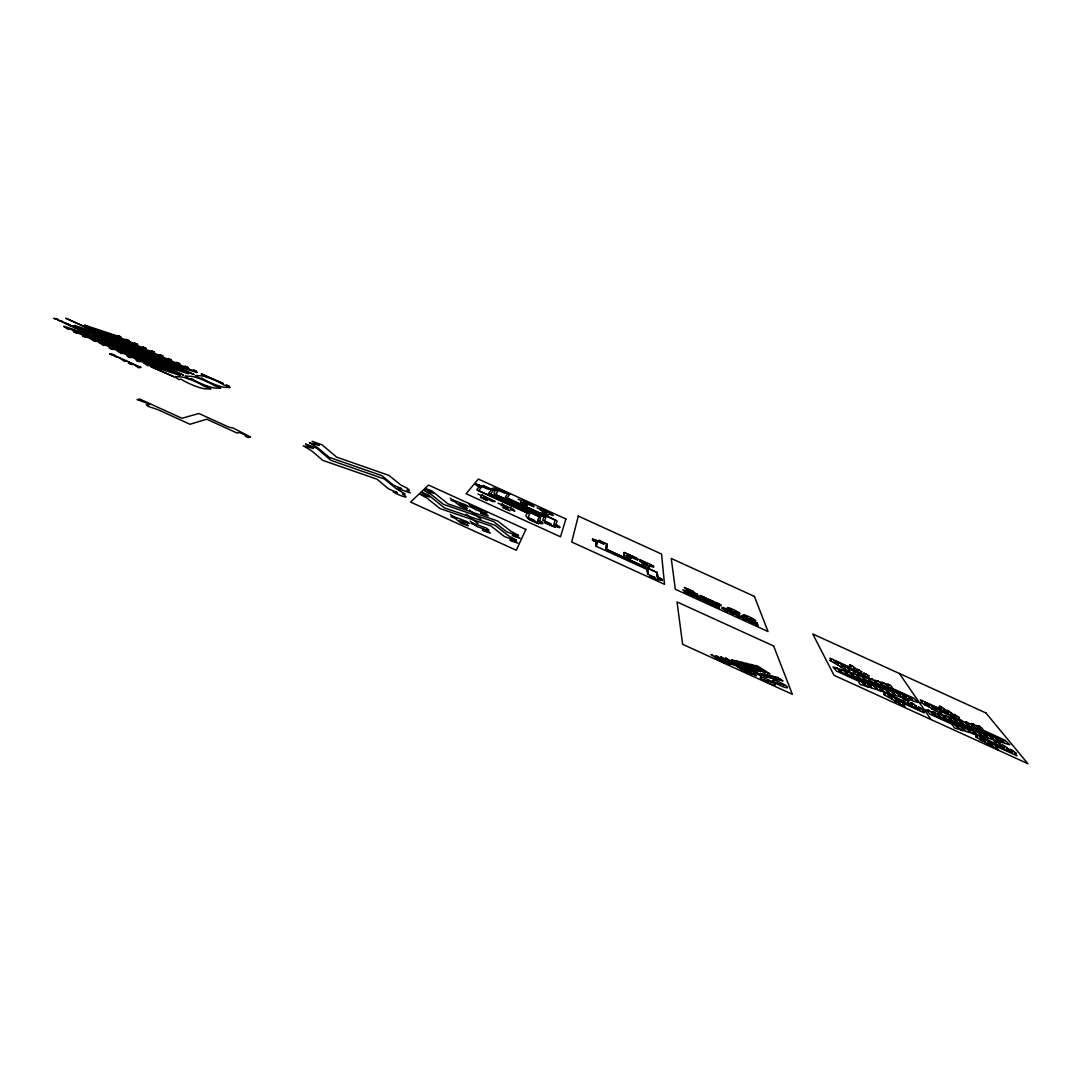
<?xml version="1.0" encoding="UTF-8"?>
<svg xmlns="http://www.w3.org/2000/svg" width="1082" height="1082" viewBox="0 0 1082 1082"><rect width="100%" height="100%" fill="white"/><g stroke="black" fill="none" stroke-linecap="round" stroke-linejoin="round"><path stroke-width="1.5" d="M635.905 559.435L637.65 559.854M627.141 556.364L627.046 555.323M631.009 558.596L624.273 555.526L624.192 552.496M623.868 555.255L623.989 552.469M606.691 549.385L607.259 544.219L606.461 543.705M606.826 544.016L606.231 549.25L657.085 572.473M603.58 542.907L603.567 543.881L595.019 539.837M599.766 540.797L604.135 543.178L604.013 544.084L594.248 539.553M598.887 540.391L599.698 541.298M596.087 546.234L596.696 542.298M596.25 542.177L595.641 546.031L596.452 546.559M595.005 539.972L592.841 539.228M650.16 576.936C647.618 574.461 656.192 580.574 654.935 577.49L648.05 574.339L647.847 569.835L596.547 546.437L597.156 542.434L594.383 540.878M594.113 539.566L593.085 540.216L594.451 541.257M592.801 540.134L592.76 539.323M559.692 527.57L559.759 526.704L555.959 524.418L557.095 521.064L556.243 520.415L507.255 498.031L509.69 494.095M554.998 527.218L555.323 526.271L559.664 527.597M538.566 523.688L538.958 522.755C543.516 525.419 544.638 522.592 539.729 520.888L540.689 517.142L490.592 494.19L493.338 490.16L483.127 485.548M541.027 508.31L540.283 510.001L546.816 512.99L546.505 513.774L542.001 512.111L548.56 515.1L548.993 513.977L553.145 515.519L551.766 513.828L540.797 508.824M527.948 518.44L538.552 523.715M527.745 510.528L529.233 507.485M522.079 499.708L520.618 502.4L527.191 505.402L522.971 503.103L523.377 502.346L534.075 506.863L532.777 505.226L521.808 500.222M511.177 506.822L512.922 503.779M502.373 503.644L501.277 505.389L508.134 508.513L507.661 509.338L502.873 507.566L509.771 510.718L510.42 509.554L514.829 511.177L513.558 509.433L502.034 504.185M495.975 489.348L494.379 488.685L505.051 493.27L505.51 492.553L501.372 490.295L507.864 493.257L505.24 497.422L555.228 520.212L553.97 523.823L557.798 526.704L553.511 525.122L553.091 526.352L546.302 523.255L550.954 524.959L551.265 524.107L544.503 521.024L545.923 517.439L495.664 494.515L497.801 491.39L493.947 489.267C501.237 489.578 488.428 486.44 493.649 489.429M494.352 488.442C506.078 491.58 492.648 486.981 509.69 494.041M482.464 494.623L480.408 497.382L487.306 500.52L482.937 498.112L483.505 497.341L492.81 501.575L495.204 501.507L482.085 495.137M483.086 485.575L487.089 488.09L475.864 483.938M479.421 485.493L478.65 485.196L488.591 489.416L489.118 488.712L484.722 486.697L491.512 489.416L488.523 493.568L539.215 516.682L537.686 520.293L541.771 522.538L541.5 523.188L537.132 521.592L536.618 522.809L529.734 519.671L534.467 521.416L534.846 520.55L528.002 517.426L529.693 513.842L478.704 490.592L481.138 487.482L477.243 485.345L479.759 485.737L477.852 484.452M475.81 483.952L475.485 484.668L479.083 486.846L476.797 489.727L477.595 490.362L527.664 513.233C520.077 518.548 541.663 521.984 528.03 518.4M554.971 527.259L544.53 522.579L549.25 523.512L542.65 520.266L543.935 516.844L495.502 494.745C491.512 493.852 497.422 490.349 493.649 489.578M229.844 387.559L228.654 386.545L229.573 386.328C222.73 383.88 229.168 385.706 227.72 386.125L224.015 385.043A14.093 1.975 22.9 0 0 211.058 378.7A14.093 1.975 22.9 0 0 200.346 375.819L195.923 375.522M180.085 375.427L178.949 374.399L180.018 374.196C172.538 371.491 179.869 373.682 177.975 373.953L144.244 362.768M186.78 372.113L152.386 361.293M185.171 371.194L188.552 373.56M171.849 371.342L140.849 361.429L139.091 361.686L136.116 360.333L139.28 361.063L135.236 358.683M178.219 368.205L144.339 357.29M176.609 367.298L179.964 369.652M169.644 364.296L163.233 361.78L166.209 362.484L162.273 360.198M168.048 363.39L171.375 365.73M153.806 363.444L152.711 362.429L153.847 362.267M156.119 363.674L156.917 363.552C147.395 360.333 151.805 360.482 151.737 361.997L148.829 360.658M154.171 362.795L188.011 373.669M162.341 361.943L161.245 360.942L162.679 360.712M153.049 361.78L152.454 361.347M161.083 360.401L153.265 356.411M159.473 359.481L162.327 360.779M147.382 359.684L148.207 359.576L140.078 356.668M145.434 358.805L148.031 360.184M127.662 361.483L131.788 363.917L128.542 363.173L131.571 364.553L134.046 364.188L127.798 361.523M153.739 358.02L153.333 357.506M145.11 358.291L143.96 358.453L144.934 358.886M154.117 356.803L152.657 357.033L153.617 357.466M144.217 357.249L144.609 357.763M152.508 356.492L146.056 353.949L149.086 354.68L145.177 352.394M150.912 355.572L153.766 356.884M138.645 355.707L139.483 355.599C127.987 351.42 135.155 352.948 134.249 354.017L99.869 342.548M136.697 354.815L139.294 356.194M136.291 355.464L135.899 354.937M145.678 354.03L110.486 342.872M154.51 353.219L153.455 352.259L154.537 352.11C147.652 349.594 154.293 351.596 152.521 351.826L119.642 340.735M136.386 354.301L135.223 354.463L136.197 354.896M145.556 352.908L144.068 353.111L145.61 353.976M126.364 354.639L130.395 357.006L127.203 356.262L130.178 357.615L131.963 357.385L162.449 367.407M135.602 353.828L135.02 353.395M143.933 352.583L137.482 350.041L140.525 350.771L136.616 348.499M142.351 351.664L145.204 352.975M134.952 353.341L196.613 372.424M129.908 351.718L130.76 351.623C120.224 347.971 126.094 348.634 125.498 350.027L122.577 348.702M127.96 350.838L162.219 361.902M128.095 351.393L96.447 341.182L94.526 341.371L90.306 338.558M146.07 349.364L145.015 348.404L146.124 348.282C138.78 345.55 146.138 347.877 144.082 347.985L111.094 336.84M136.995 348.999L135.48 349.202L137.022 350.068M127.662 350.325L126.472 350.473L128.028 351.352M126.797 349.31L126.878 349.851M135.358 348.675L127.581 344.712M133.776 347.768L136.63 349.067M121.17 347.741L122.036 347.647L115.679 345.063L117.627 345.942M137.617 345.51L136.589 344.563M119.223 346.849L121.793 348.215M119.331 347.403L82.638 335.947L85.613 337.3M118.939 346.348L82.11 334.446M128.433 345.09L126.905 345.28L127.852 345.726M108.606 346.551L112.609 348.904L109.377 348.133L112.352 349.486L114.205 349.283L144.92 359.413M118.087 345.334L118.154 345.875M126.783 344.766L119.02 340.803M125.214 343.86L128.068 345.158M109.999 343.467L108.971 342.494L110.202 342.372M112.42 343.751L113.299 343.657C103.886 340.573 108.241 340.614 107.997 342.047L105.076 340.722M109.431 341.898L108.863 341.466M119.52 340.695L117.356 340.938L110.459 336.894M116.64 339.951L119.493 341.249M103.683 339.762L104.575 339.68C95.419 336.705 99.436 336.583 99.246 338.057L64.352 326.345M120.724 337.8L119.71 336.867L120.873 336.759C113.908 334.203 120.724 336.299 118.777 336.448L84.694 325.141L89.116 327.332M101.735 338.882L104.305 340.248M110.729 338.409L109.715 337.449L110.932 337.341L107.727 336.069M100.694 337.909L100.667 337.395M101.478 338.382L100.22 338.504L101.762 339.369M109.634 336.935L101.897 332.986M94.946 335.785L127.811 346.213M92.998 334.893L95.554 336.259M86.195 331.795L87.115 331.728L83.233 329.442M84.247 330.903L119.196 342.291M77.458 327.805L78.391 327.738L74.509 325.98M75.51 326.926L110.594 338.368M598.955 540.364L606.38 543.813L605.771 549.115L656.774 572.392L657.112 576.909L662.279 579.614M658.167 580.52L650.404 576.463M662.184 580.493L659.655 579.249L661.751 580.344M745.282 670.367L756.413 675.804L741.062 667.039L744.294 669.433L743.577 669.271M741.508 664.889L742.211 665.051L736.22 660.899L739.06 661.589L751.368 669.528L743.185 665.971M755.601 668.257L756.291 668.433L750.299 664.294L753.086 664.97L765.38 672.855L757.278 669.339M760.24 669.379L760.93 669.542L754.925 665.416L757.698 666.079L769.992 673.951L761.904 670.448M727.983 660.128L728.7 660.304L725.535 657.951L740.71 666.607L729.66 661.21M635.634 559.313L626.6 555.12L627.195 556.27M649.376 566.9L642.167 563.614M639.922 559.624L651.702 565.007M642.181 563.1L646.928 565.331L646.887 564.331L639.895 561.193M653.393 566.995L653.474 566.17M651.729 566.603L649.552 565.615M646.793 565.277L646.441 564.128L640.219 561.369L640.192 559.813M452.344 516.1L466.937 521.592L469.277 523.485L459.295 520.645L468.276 525.73L461.338 523.39L450.288 514.423M472.225 522.782L486.63 528.219L488.996 530.099L486.007 529.625L490.444 533.169L483.627 530.856L482.342 529.842L486.9 531.37L483.749 528.868L476.932 526.555L470.143 521.105M470.954 523.431L474.579 524.662M450.991 516.723L454.67 517.98M452.168 499.722L465.99 504.996L468.208 506.741L458.754 503.969L467.248 508.729L460.675 506.471L450.22 498.18M471.008 506.187L484.668 511.394L486.914 513.139L484.073 512.638L488.266 515.911L481.801 513.68L480.584 512.733L484.898 514.221L481.923 511.908L475.458 509.676L469.033 504.631M450.869 500.263L454.359 501.466M469.791 506.741L473.24 507.931M593.044 539.391L592.409 539.093L592.517 540.067M126.242 344.509L125.336 344.103M134.912 348.458L133.911 348.012M160.623 360.184L159.622 359.738M119.683 347.065L120.697 347.525M128.42 351.041L129.448 351.515M145.894 359.021L146.922 359.481M650.187 576.219L654.083 577.991L654.028 577.233M626.843 556.243L631.022 558.042L627.127 556.229M518.048 499.208L521.497 500.777M537.091 507.837L540.54 509.419M637.69 559.029L635.661 557.717L636.067 558.271M651.405 565.21L653.149 566.075M653.203 566.914L649.105 565.345L649.173 566.752M593.058 540.351L594.207 541.203M498.031 503.13L501.656 504.78M478.014 494.055L481.652 495.705M659.709 579.817L657.234 578.532L657.356 580.06M978.872 726.482L981.631 727.74L983.876 730.58L1004.853 740.156L1009.79 744.741L1005.219 743.456L1002 739.493L978.371 728.889L976.153 726.049L972.853 724.088M978.737 727.05L976.302 725.467L979.954 726.36L978.331 725.792L980.968 729.904M971.541 723.939L972.475 724.358M971.731 724.183L970.811 723.763L972.853 727.185L993.952 736.801L998.821 741.386L994.196 740.088L991.044 736.139L969.891 726.482L966.226 721.694L970.662 724.345M971.203 724.277L972.123 724.697M966.037 722.235L966.956 722.654M136.454 344.049L134.587 343.197L137.712 344.441L102.533 332.945M966.212 722.465L965.293 722.046L967.281 725.467L988.448 735.111L993.29 739.709L988.637 738.397L985.526 734.435L961.695 723.736L959.558 720.896L956.258 718.935L957.908 719.516L954.148 718.597L958.693 723.033L979.967 732.73L983.038 736.68L985.661 737.694M965.685 722.56L966.605 722.979M129.651 341.56L128.149 340.722L129.299 340.6C122.347 338.044 129.123 340.127 127.216 340.289L93.985 329.036M163.396 356.952L161.881 356.1L162.949 355.951C156.079 353.449 162.692 355.423 160.947 355.667L128.19 344.644M171.835 360.793L170.32 359.941L171.362 359.779C164.166 357.155 171.226 359.305 169.374 359.522L136.751 348.539M180.275 364.634L178.746 363.782L179.774 363.62C172.593 360.996 179.612 363.119 177.813 363.363L145.299 352.434M188.701 368.489L187.172 367.637L188.187 367.461C181.33 364.972 187.862 366.893 186.239 367.204L153.847 356.33M197.14 372.33L195.599 371.478L196.599 371.288C189.742 368.813 196.248 370.707 194.665 371.045L162.395 360.238M965.13 722.627L960.694 719.976L961.411 720.937L959.734 720.328L964.305 724.764M120.589 337.76L85.951 326.548L88.805 327.846M129.042 341.614L94.54 330.456L97.407 331.768M137.495 345.469L74.658 325.506M145.948 349.324L83.368 329.483M154.388 353.178L92.078 333.459M162.841 357.033L100.788 337.435M171.281 360.874L109.512 341.398M179.734 364.729L118.222 345.374M188.173 368.583L126.932 349.351M229.722 387.532L225.502 387.302A14.093 1.975 22.9 0 1 214.763 384.448A14.093 1.975 22.9 0 1 201.712 378.037L199.751 378.43L195.382 375.616M940.326 713.011L935.497 710.644L936.836 710.752L934.875 708.02M940.826 713.687L938.946 712.835L941.949 714.377L939.271 710.671L960.302 720.26L958.206 717.474L959.477 717.582L954.013 714.309L956.542 716.081L953.783 714.823L955.852 717.582L931.927 706.519L934.523 710.171L931.724 708.899L933.414 709.494L928.113 706.465L929.465 706.573L927.558 703.882L948.481 713.417L946.466 710.698L949.212 711.956L946.696 710.198L949.441 711.442L952.512 713.931L950.848 713.336L952.89 716.081M900.481 696.592L896.735 692.845M900.806 697.078L895.882 695.645L893.597 692.074L872.39 682.404L868.576 678.319L872.552 679.347L870.861 678.752L874.013 680.632L875.568 683.202L899.385 693.887L901.712 697.471L908.907 701.718L907.5 701.582L909.326 704.341M93.323 329.09L97.691 331.241M934.145 712.619L936.971 713.904L938.973 716.73L960.464 726.522L965.13 731.107L960.546 729.173L961.073 729.904M931.48 711.564L935.348 712.524M931.845 712.078L933.901 713.173M118.303 341.371L119.831 342.223M913.654 703.909L910.828 702.624L916.346 705.951L914.939 705.829L916.819 708.615L895.166 698.742L897.519 702.448L894.625 701.122L896.383 701.731L891 698.634L892.461 698.769L890.743 696.037M127.568 345.753L128.42 346.145M220.701 388.127L219.132 387.248L220.079 387.018C212.802 384.408 219.822 386.45 218.172 386.815L214.371 385.719A14.364 2.042 22.9 0 0 201.211 379.255A14.364 2.042 22.9 0 0 190.229 376.333L185.658 376.022M136.413 350.135L73.224 330.402M153.617 357.98L90.983 338.49M170.807 365.824L108.741 346.592M179.409 369.746L117.613 350.636M220.201 388.249L215.845 388.019A14.364 2.042 22.9 0 1 204.836 385.124A14.364 2.042 22.9 0 1 191.568 378.592L189.512 378.998L185.103 376.13M913.343 704.423L910.503 703.124L912.342 705.883L887.74 694.495L890.013 698.147L883.534 694.36L885.008 694.509L883.345 691.804L904.877 701.623L903.091 698.904L905.932 700.189L903.429 698.417M922.703 709.535L918.266 706.857L920.796 708.669L917.955 707.371L919.849 710.157L898.182 700.284L899.953 703.057L898.506 702.921L905.066 706.762L902.645 703.002L924.353 712.903L922.419 710.09L923.379 710.522M1012.738 750.556L1009.885 749.258L1015.7 752.734L1016.174 753.288L1014.483 752.693L1017.026 755.804L995.305 745.89L998.578 750.056L995.44 748.433L997.374 749.312M922.865 709.765L924.163 710.712L923.217 710.279M976.086 734.042L971.758 729.985L950.402 720.247L948.332 717.42L945.019 715.459L946.696 716.041L942.882 715.107L947.359 719.53L968.769 729.295L971.758 733.244L974.395 734.259M975.545 734.137L976.491 734.57M1012.644 751.165L1009.79 749.867L1012.306 752.95L987.541 741.495L990.733 745.593L987.839 744.281M73.968 325.56L74.834 325.952M91.415 333.513L95.852 335.704M117.722 346.483L119.263 347.363M210.841 388.871L209.245 387.965L210.246 387.735C203.145 385.206 209.867 387.113 208.271 387.532L204.39 386.423A14.634 2.11 22.8 0 0 191 379.836A14.634 2.11 22.8 0 0 179.734 376.861L175.014 376.55M144.65 358.926L145.529 359.332M163.03 367.312L161.461 366.419L162.571 366.243C155.402 363.647 162.314 365.689 160.488 365.973L126.499 354.68M171.781 371.302L170.199 370.409L171.294 370.22C163.801 367.501 171.172 369.719 169.225 369.963L135.372 358.724M210.314 388.993L205.823 388.763A14.634 2.11 22.8 0 1 194.544 385.814A14.634 2.11 22.8 0 1 181.046 379.16L178.895 379.579L174.445 376.658M68.721 324.573L66.773 323.68L70.059 324.992L66.191 323.721M72.616 326.345L70.668 325.466L73.955 326.764L69.721 325.52L72.643 326.859M101.099 339.437L69.789 329.036L67.774 329.171L63.635 326.399M109.864 343.427L73.725 331.876L76.687 333.229M136.156 355.423L105.333 345.226L103.439 345.429L99.76 343.048M153.685 363.403L123.091 353.327L121.265 353.557L117.546 351.15M179.964 375.386L149.722 365.473L147.991 365.743L143.622 362.862M992.059 745.701L993.019 746.134M62.283 321.936L66.164 323.22L61.904 321.963M81.786 330.835L85.64 332.093L81.421 330.862M85.694 332.607L89.536 333.865L85.329 332.634M992.262 745.958L991.301 745.512L992.708 746.526M65.813 323.734L68.734 325.073M996.765 748.541L992.911 746.783L990.625 743.077M72.521 330.443L77.038 332.674M81.421 334.5L85.938 336.732M99.192 342.602L100.085 343.008M116.964 350.717L117.857 351.123M120.751 358.318L127 360.982L124.498 361.32L120.088 358.399M134.844 364.742L141.079 367.393L138.645 367.785L134.209 364.837M762.337 669.893L765.339 671.259M757.711 668.784L760.727 670.15M753.058 667.662L756.075 669.041M748.379 666.539L751.408 667.919M743.659 665.416L746.702 666.796M738.911 664.28L741.968 665.673M730.174 660.669L733.231 662.062M725.359 659.506L728.429 660.913M745.755 669.799L748.825 671.192M720.531 658.343L723.601 659.75M715.662 657.18L718.746 658.586M740.967 668.662L744.051 670.056M637.366 558.867L637.379 559.664M661.386 579.168L661.467 580.074M659.614 577.883L661.778 579.276M654.556 578.383L654.475 577.274M647.942 574.38L646.955 569.578M657.004 572.419L658.018 577.166M754.993 623.273L756.967 624.49M748.866 620.473L750.84 621.69M742.739 617.687L744.7 618.89M736.612 614.887L738.573 616.091M730.485 612.087L732.433 613.305M724.358 609.301L726.306 610.505M716.243 605.054L718.164 606.245M710.117 602.268L712.051 603.458M704.003 599.469L705.924 600.659M697.89 596.682L699.797 597.873M691.763 593.896L693.67 595.073M685.65 591.11L687.543 592.287M469.385 510.068L480.963 519.198M466.274 514.207L478.014 523.553M999.416 738.479L1004.326 743.077L999.849 741.184L1000.431 741.914M1002.311 742.779L999.727 741.779L996.536 737.816L975.45 728.2L971.731 723.398L974.49 724.669M1009.208 751.368L1006.72 748.298L1008.41 748.906L1005.016 746.188L1002.175 744.889L1004.908 746.796L1002.067 745.498L1004.515 748.541L982.889 738.681L985.242 741.711L983.511 741.102L983.944 741.657L989.543 744.862M982.916 733.42L987.731 738.005L983.2 736.098L983.768 736.828M975.22 734.326L977.492 737.315L975.775 736.693L976.194 737.248L981.766 740.44L980.062 739.858L982.943 741.17L979.832 737.113L1001.432 746.972L999.011 743.929L1000.688 744.538L997.333 741.846L994.507 740.561L997.212 742.441L994.372 741.143L996.779 744.159L971.934 732.663L972.488 733.393M962.994 730.783L960.329 729.755L957.421 725.819L933.211 714.945L931.237 712.132L927.923 710.157L929.627 710.752L925.732 709.778L930.101 714.215L951.7 724.061L954.567 727.997L959.396 729.363L954.757 724.778M952.322 717.785L948.535 716.852L953.039 721.288L974.382 731.026L977.411 734.962L982.131 736.301L977.357 731.702L956.055 722.005L953.959 719.165L950.659 717.204M933.658 711.929L935.889 716M926.043 705.315L920.782 702.299L922.135 702.421L920.282 699.77L941.151 709.278L939.19 706.587L941.935 707.844L939.433 706.1L942.179 707.344L945.208 709.806L943.545 709.21L945.533 711.915L924.623 702.38L927.152 705.991L924.366 704.72M899.372 673.491L931.02 719.53M910.151 700.297L907.514 699.283L905.134 695.699L884.048 686.083L880.166 681.985L884.089 683.013L882.412 682.417L885.563 684.297L887.186 686.867L908.217 696.456L912.369 700.69L907.839 698.783L908.271 699.445M904.538 698.756L902.05 696.984L906.594 698.891L902.496 694.658L881.397 685.041L879.801 682.472L876.65 680.592L878.341 681.187L874.391 680.159L878.232 684.243M889.81 684.825L885.915 683.81L889.823 687.909L910.855 697.484L913.276 701.082L918.091 702.488L913.925 698.242L892.948 688.679L891.284 686.11L888.133 684.23M879.233 687.354L883.196 691.574L878.584 689.64L878.976 690.275M880.883 691.155L878.192 690.113L876.028 686.556L854.631 676.805L850.939 672.72L854.996 673.788L853.279 673.18L856.43 675.073L857.891 677.616L881.925 688.409L884.116 691.966L889.093 693.413L885.103 689.193L863.815 679.482L862.327 676.94L859.176 675.046L860.893 675.655L856.849 674.6L860.582 678.671M865.925 673.897L866.276 674.492L863.531 673.234L865.005 675.723L844.028 666.16L845.394 668.622L843.892 668.433L849.018 671.381L847.287 670.772L850.087 672.044L848.22 668.717L869.238 678.306L867.723 675.79L869.171 675.966L864.085 673.058M866.736 677.508L862.733 676.466L866.506 680.551L887.781 690.248L890.026 693.805L894.963 695.253L890.932 691.019L869.712 681.349L868.183 678.793L865.032 676.913M858.865 669.88L859.216 670.475L856.457 669.231L857.891 671.679L834.1 660.669L835.831 663.915L829.718 660.331L831.233 660.534L829.962 658.14L850.817 667.648L849.438 665.227L852.183 666.485L849.884 664.835L852.616 666.079L855.307 668.378L853.59 667.756L854.996 670.204M868.927 687.422L866.209 686.367L864.153 682.823L842.621 673.004L838.996 668.947L843.121 670.015L841.377 669.406L844.542 671.3L845.921 673.843L867.399 683.635L871.281 687.854L866.641 685.893L867.02 686.543M857.039 669.055L862.083 671.936L860.636 671.76L862.097 674.235L841.133 664.686L842.946 667.973L840.146 666.688L841.877 667.296L836.778 664.375L838.293 664.564L836.981 662.143M662.306 579.668L662.387 580.493M661.846 579.452L661.927 580.277M658.167 579.127L658.275 580.493M657.234 572.594L657.572 577.031M657.694 578.748L657.815 580.277M653.596 566.278L653.636 567.036M649.552 565.548L649.619 566.954M647.401 569.714L647.591 574.136M639.76 559.61L639.773 561.085M637.812 559.137L637.812 559.867M309.506 442.795L317.689 447.718L329.104 457.28L381.932 475.674L393.158 484.993L401.787 488.793L397.865 487.671L399.664 489.226L410.281 492.932L406.994 490.092L409.469 490.187L407.13 488.158L400.908 485.088L388.844 475.377L336.624 457.118L322.138 444.864L312.171 441.28L319.352 445.5L309.52 442.768M305.665 444.188L313.334 448.462L303.285 445.811L311.589 450.761L322.828 460.391L377.077 479.218L388.452 488.78L397.256 492.648C381.96 487.914 416.624 503.306 402.585 493.96L405.114 494.041L396.418 488.821L384.313 478.947L330.862 460.337L316.688 448.083L305.719 444.147M578.288 516.06L571.702 542.014L664.524 584.334L661.548 554.052L578.288 516.06M565.913 518.995L560.49 536.794L466.099 493.744L478.325 479.042L565.913 518.995M525.838 529.423L516.29 550.265L410.551 502.062L428.567 485.074L525.838 529.423M250.253 436.885L248.333 437.615L245.344 436.249L246.628 435.776L239.257 432.408L237.283 433.125L206.77 419.207L189.999 424.266L158.27 409.808L148.099 406.345L148.937 406.142L146.232 404.898L149.587 404.113L137.103 399.583L139.659 399.015L181.938 418.274L198.885 413.486L229.208 427.295L233.13 428.026L250.253 436.885M222.892 383.407L201.347 373.926L222.892 383.407M193.827 374.453L171.903 364.81L193.827 374.453M173.756 376.671L150.939 366.649L173.756 376.671M183.21 375.021L160.853 365.189L183.21 375.021M120.318 357.939L116.044 356.722L120.318 357.939M115.003 355.951L109.796 353.963L115.003 355.951M115.693 355.856L110.81 353.841L115.693 355.856M96.474 332.039L65.961 318.311L96.474 332.039M81.745 330.321L77.525 329.077L81.745 330.321M76.511 328.13L73.617 327.305L77.85 328.549L74.563 327.237L76.511 328.13M62.269 321.449L58.009 320.177L62.269 321.449M58.387 319.663L54.1 318.406L58.387 319.663M767.179 681.227L762.959 679.631L767.179 681.227M772.71 682.512L768.504 680.916L772.71 682.512M779.365 684.067L775.185 682.485L779.365 684.067M784.802 685.325L780.649 683.756L784.802 685.325M751.652 674.681L748.771 674.005L736.26 665.903L751.652 674.681M757.292 673.41L753.748 672.571L761.39 676.047L757.292 673.41M762.215 674.573L758.698 673.734L766.327 677.21L762.215 674.573M767.03 675.601L764.217 674.938L769.059 676.899L767.03 675.601M772.589 676.913L769.789 676.25L774.617 678.211L772.589 676.913M778.107 678.211L775.334 677.562L780.122 679.51L778.107 678.211M771.709 678.225L767.057 677.129L761.579 673.613L766.232 674.708L771.709 678.225M777.255 679.537L772.629 678.441L767.165 674.925L771.777 676.02L777.255 679.537M782.759 680.821L778.174 679.753L772.697 676.236L777.295 677.332L782.759 680.821M726.252 663.158L723.331 662.468L710.996 654.448L726.252 663.158M731.107 664.321L728.2 663.631L715.865 655.624L731.107 664.321M735.922 665.471L733.041 664.781L720.72 656.788L735.922 665.471M745.025 667.635L743.591 667.296L746.648 668.392L734.326 660.439L731.473 659.75L738.424 664.835L745.025 667.635M754.452 669.893L753.045 669.555L756.075 670.637L743.767 662.725L740.94 662.035L747.905 667.094L754.452 669.893M759.131 671.002L757.725 670.664L760.741 671.746L748.433 663.848L745.633 663.171L752.599 668.216L759.131 671.002M754.587 670.799L747.973 669.231L751.26 671.354L757.86 672.909L754.587 670.799M516.249 540.04L513.368 539.607L517.899 543.15L511.204 540.892L509.893 539.864L514.356 541.379L511.137 538.85L504.455 536.577L490.958 525.947L439.792 508.486L427.174 498.207L419.667 494.082L429.595 496.99L421.06 492.161L427.809 494.501L444.445 507.945L495.069 525.27L508.526 535.806L516.249 540.04M518.467 535.387L515.641 534.941L520.104 538.403L513.544 536.172L512.259 535.171L516.628 536.672L513.463 534.21L506.917 531.965L493.622 521.592L443.485 504.374L431.028 494.352L423.657 490.308L433.382 493.176L424.983 488.455L431.623 490.755L448.002 503.887L497.639 520.969L510.88 531.248L518.467 535.387M754.424 596.412L671.259 558.474L675.344 589.271L768.031 631.536L754.424 596.412M985.891 712.957L812.758 633.984L834.019 675.303L1027.9 763.703L985.891 712.957M635.634 557.703L624.436 552.591L635.634 557.771M693.548 591.543L684.203 587.431L693.684 592.219L693.548 591.543M691.006 591.299L686.461 589.217L691.168 592.152L691.006 591.299M697.39 594.207L692.832 592.125L697.552 595.059L697.39 594.207M706.181 598.143L700.122 595.37L700.352 596.52L706.451 599.293L706.181 598.143M713.457 601.457L707.398 598.698L707.669 599.861L713.755 602.633L713.457 601.457M720.734 604.784L714.675 602.011L714.972 603.188L721.058 605.961L720.734 604.784M731.77 609.788L728.281 608.192L731.77 609.788M738.884 613.034L735.408 611.438L738.884 613.034M747.527 616.97L744.037 615.388L747.527 616.97M754.654 620.216L751.165 618.634L754.654 620.216M705.072 597.954L701.393 596.277L705.072 597.954M712.348 601.281L708.683 599.604L712.348 601.281M719.638 604.608L715.973 602.931L719.638 604.608M687.341 591.11L682.891 589.839L685.028 592.463L688.72 594.14L688.368 592.192L685.542 590.461L687.341 591.11M693.44 593.896L689.018 592.638L691.182 595.262L694.874 596.953L694.495 594.978L691.655 593.247L693.44 593.896M699.54 596.669L695.131 595.425L697.335 598.076L701.028 599.753L700.609 597.764L697.755 596.033L699.54 596.669M705.653 599.455L701.258 598.211L703.489 600.875L707.182 602.566L706.722 600.551L703.855 598.819L705.653 599.455M711.753 602.241L707.371 600.997L709.643 603.688L713.336 605.365L712.835 603.337L709.968 601.606L711.753 602.241M717.853 605.027L713.484 603.797L715.797 606.488L719.489 608.179L718.948 606.136L716.068 604.392L717.853 605.027M726.685 609.044L723.033 607.381L723.398 608.693L721.599 608.03L727.483 611.817L726.685 609.044M732.784 611.83L729.133 610.153L729.511 611.492L727.726 610.83L733.637 614.617L732.784 611.83M738.884 614.603L735.233 612.939L735.638 614.278L733.853 613.629L739.777 617.416L738.884 614.603M744.984 617.389L741.319 615.726L741.765 617.078L739.98 616.415L745.931 620.229L744.984 617.389M751.084 620.162L747.419 618.498L747.892 619.864L746.107 619.215L752.085 623.029L751.084 620.162M757.184 622.948L753.518 621.284L754.005 622.664L752.233 622.001L758.225 625.842L757.184 622.948M849.086 671.908L844.988 670.84L848.64 674.911L870.104 684.703L872.214 688.247L877.259 689.721L873.336 685.501L851.926 675.736L850.506 673.193L847.341 671.3L849.086 671.908M941.042 714.282L937.201 713.336L941.638 717.772L963.115 727.564L966.064 731.5L970.838 732.852L966.131 728.267L944.708 718.489L942.665 715.675L939.352 713.701L941.042 714.282M837.143 668.121L832.978 667.039L836.562 671.097L858.148 680.943L860.163 684.473L865.275 685.974L861.434 681.755L839.889 671.936L838.536 669.406L835.385 667.513L837.143 668.121M773.63 645.995L677.021 601.944L682.634 644.304L792.349 694.292L773.63 645.995M730.025 609.991A7.06 0.987 25.5 0 0 739.993 613.832A7.06 0.987 25.5 0 0 730.891 608.517A7.06 0.987 25.5 0 0 730.025 609.991M745.836 617.2A7.06 0.974 25.6 0 0 755.777 621.027A7.06 0.974 25.6 0 0 746.607 615.685A7.06 0.974 25.6 0 0 745.836 617.2M763.202 680.132A8.494 1.407 26 0 0 775.442 684.865A8.494 1.407 26 0 0 764.893 678.252A8.494 1.407 26 0 0 763.202 680.132M775.456 682.985A8.426 1.38 26.1 0 0 787.547 687.679A8.426 1.38 26.1 0 0 777.038 681.105A8.426 1.38 26.1 0 0 775.456 682.985"/></g></svg>
